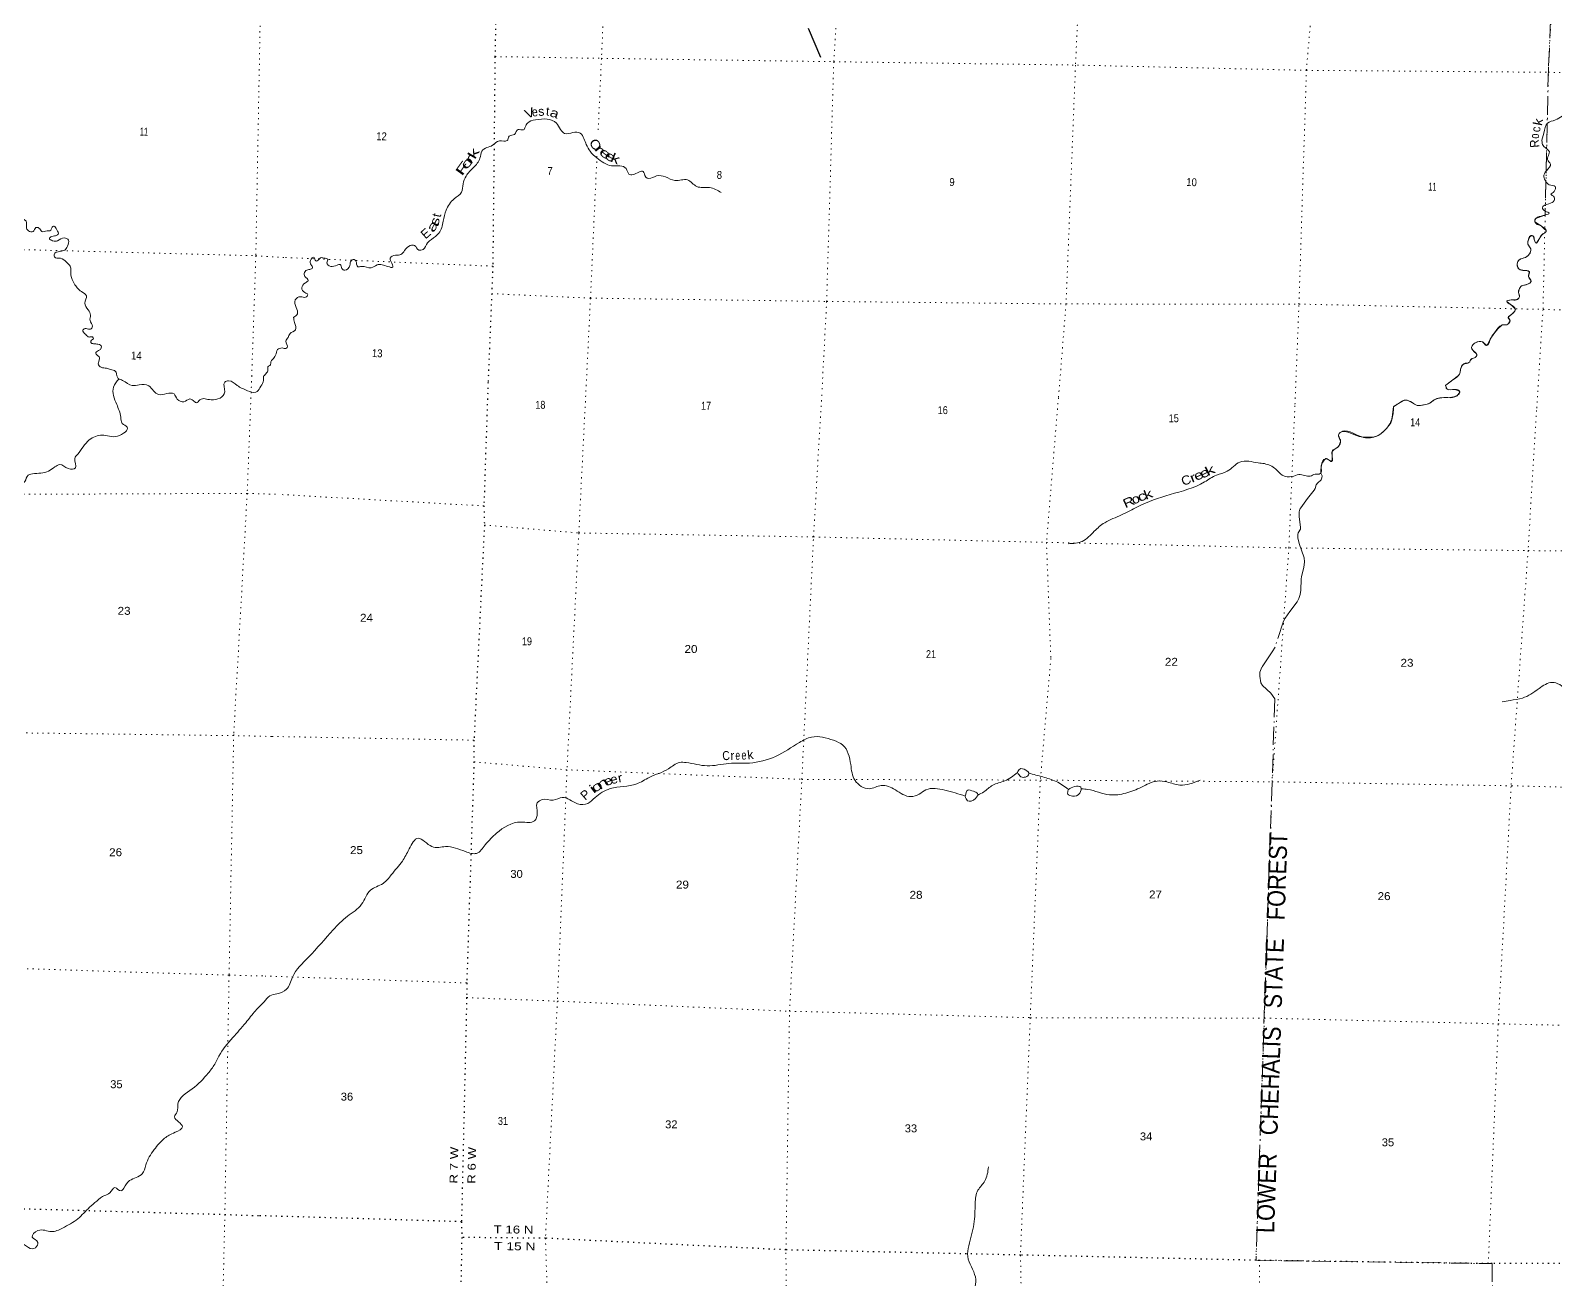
# Model space of a CAD drawing. Header units: feet. Extents: x -757852 to -501257, y -360805 to -170898.
# Drawn here: x -633352 to -599646, y -240407 to -212810 of the extents above; entities that cross this region are included whole.
import ezdxf
from ezdxf.enums import TextEntityAlignment as Align

# ---------------------------------------------------------------- set-up
doc = ezdxf.new("R2010")
doc.units = ezdxf.units.FT
doc.header["$LTSCALE"] = 80
doc.linetypes.add('DOT_DASHED', pattern=[7.7, 5, -1.2, 0.3, -1.2])
doc.linetypes.add('DOTTED', pattern=[1.5, 0.3, -1.2])
for name, color, linetype, lineweight in [('29', 7, 'Continuous', 25), ('39', 7, 'Continuous', 13), ('41', 7, 'Continuous', 13), ('44', 7, 'DOT_DASHED', 13), ('6', 7, 'DOTTED', 25), ('7', 7, 'DOTTED', 13)]:
    doc.layers.add(name, color=color, linetype=linetype, lineweight=lineweight)

msp = doc.modelspace()

# ---------------------------------------------------------------- linework, layer by layer
at = {"layer": '29'}
msp.add_lwpolyline([(-616166.31, -212757.86), (-615893.81, -213399.02)], dxfattribs=at)
at = {"layer": '39'}
for points in [[(-596239.96, -214421.76), (-596323.19, -214327.14), (-596384.75, -214216.86), (-596502.1, -214085.02), (-596625.18, -214019.47), (-596971.28, -213940.18), (-597142.22, -213935.81), (-597379.78, -213861.3), (-597534.11, -213837.23), (-597675.6, -213783.29), (-597757.58, -213684.57), (-597848.65, -213704.39), (-598096.8, -213885.29), (-598271.16, -214092.23), (-598465.68, -214222.15), (-598761, -214281.05), (-598978.01, -214424.5), (-599095.48, -214532.23), (-599204.29, -214537.5), (-599310.16, -214585.13), (-599378.7, -214667.94), (-599498.38, -214705.15), (-599649.38, -214785.86), (-599820.17, -214853.97), (-599902.33, -215075.35), (-599944.02, -215287.69), (-599905.87, -215369.19), (-599782.28, -215493.13), (-599813.28, -215603.07), (-599822.83, -215661.21), (-599756.94, -215759.53), (-599847.35, -215910.23), (-599903.05, -216041.68), (-599861.34, -216141.39), (-599782.82, -216217.88), (-599655.04, -216257.38), (-599678.05, -216369.54), (-599746.07, -216432.22), (-599675.12, -216490.4), (-599675.08, -216566.91), (-599793.58, -216636.36), (-599936.74, -216725.32), (-599876.26, -216799.34), (-599782.93, -216848.02), (-599874.66, -216885.28)], [(-618083.8, -216391.18), (-618344.5, -216277.82), (-618625.69, -216256.56), (-618829.25, -216112.45), (-619109.26, -216123.43), (-619316.49, -216043.65), (-619515.22, -216024.49), (-619689.67, -216078.42), (-619755.31, -216048.56), (-619808.41, -215922.38), (-619903.45, -215940.09), (-620125.86, -215980.72), (-620187.21, -215862.39), (-620324.47, -215800.5), (-620507.53, -215797.85), (-620833.1, -215624.46), (-620982.26, -215477.71), (-621067.02, -215330.6), (-621121.93, -215196.32), (-621199.47, -215081.6), (-621364.06, -215065.32), (-621545.68, -215084.85), (-621636.07, -215000), (-621729.03, -214858.72), (-622191.92, -214782.48), (-622366.84, -214854.52), (-622417.44, -214943.83), (-622457.25, -215005.22), (-622575.7, -214994.15), (-622653, -215104.92), (-622768.72, -215144.24), (-622817.56, -215243.66), (-622988.71, -215247.34), (-623140.17, -215346.15), (-623266.25, -215397.29), (-623376.92, -215475), (-623417.21, -215633.02), (-623563.31, -215836.65), (-623725.15, -216025.79), (-623792.04, -216201.25), (-623828.93, -216383.51), (-623985.6, -216528.49), (-624167.14, -216779.54), (-624227.8, -217025.62), (-624325.08, -217286.87), (-624489.64, -217425.62), (-624574.06, -217499.96), (-624674.48, -217648.39), (-624771.37, -217660.01), (-624863.4, -217561.03), (-624958.03, -217562.64), (-625083.6, -217672.18), (-625164.41, -217762.73), (-625281.37, -217771.82), (-625399.82, -217839.26), (-625387.55, -217910.04), (-625344.61, -218039.98), (-625450.89, -218025.19), (-625691.49, -217990.87), (-625821.85, -218051.97), (-626032.39, -218022.44), (-626117.06, -218028.33), (-626142.28, -217991.45), (-626150.47, -217918.76), (-626217.55, -217866.72), (-626266.64, -217897.68), (-626293.47, -218001.68), (-626404.86, -218107.55), (-626468.33, -218071.71), (-626506.28, -217982.16), (-626575.02, -217994.5), (-626716.57, -218021.09), (-626803.03, -217940.36), (-626782.91, -217862.36), (-626866.81, -217838.08), (-626939.05, -217830.19), (-627017.34, -217900.67), (-627045.49, -217899.95), (-627079.77, -217824.59), (-627165.95, -217888.83), (-627150.33, -217985.86), (-627121.77, -218049), (-627142.66, -218078.66), (-627219.54, -218094.82), (-627293.5, -218153.33), (-627285.82, -218246.14), (-627211.42, -218326.55), (-627277.33, -218385.27), (-627356.7, -218498), (-627286.89, -218600.44), (-627225.63, -218644.28), (-627273.44, -218703.46), (-627383.84, -218692.59), (-627500.39, -218764.1), (-627478.54, -218931.76), (-627451.95, -219071.35), (-627538.48, -219149.67)], [(-634208.98, -216226.94), (-634148.07, -216331.53), (-634066.59, -216360.36), (-633934.04, -216302.35), (-633823.95, -216378.39), (-633737.89, -216636.69), (-633663.53, -216822.19), (-633611.5, -216952.64), (-633513.96, -216982), (-633449, -217024.37), (-633443.35, -217159.33), (-633399.52, -217233.19), (-633293.62, -217252.76), (-633234.46, -217164.18), (-633164.44, -217174.53), (-633100.66, -217253.06), (-632983.61, -217238.81), (-632904.78, -217225.3), (-632880.86, -217169.76), (-632829.41, -217133.23), (-632769.72, -217213.65), (-632738.6, -217307.21), (-632771.64, -217334.28), (-632881.12, -217362.87), (-632934.7, -217403.35), (-632861.98, -217454.02), (-632751.41, -217453.63), (-632606.68, -217392), (-632513.75, -217439.31), (-632534.2, -217573.42), (-632595.44, -217663.94), (-632698.76, -217688.71), (-632829.82, -217762.85), (-632823.43, -217813.35), (-632689.68, -217841.89), (-632555.89, -217930.77), (-632476.31, -218017.87), (-632456.69, -218217.67), (-632384.27, -218401.09), (-632227.19, -218577.24), (-632117.62, -218669.35), (-632149.16, -218835.28), (-632077.57, -218982.47), (-632025.01, -219096.84), (-632035.03, -219219.22), (-631984.87, -219345.59), (-632025.12, -219408.64), (-632123.18, -219395.36), (-632192.56, -219427.28), (-632131.52, -219527.85), (-632056.92, -219582.6), (-631982.49, -219581.03), (-631959.64, -219620), (-632006.87, -219650.63), (-632016.67, -219704.62), (-631959.22, -219730.65), (-631863.04, -219739.85), (-631801.38, -219759.98), (-631794.02, -219842.69), (-631847.6, -219883.18), (-631909.87, -219943.49), (-631878.92, -219980.72), (-631824.47, -220036.82), (-631852.29, -220150.57), (-631849.85, -220198.92), (-631759.38, -220260.23), (-631647.39, -220278), (-631555.88, -220307.15), (-631496.1, -220323.2), (-631461.07, -220358.55)], [(-599874.91, -216885.38), (-599915.1, -216901.02), (-600079.65, -216961.25), (-600099.67, -217035.22), (-599951.37, -217137.66), (-599851.6, -217248.92), (-599944.02, -217321.05), (-600008.95, -217420.05), (-600075.58, -217506.93), (-600112.19, -217443.59), (-600136.1, -217356.41), (-600196.23, -217346.82), (-600251.26, -217452.12), (-600257.09, -217522.44), (-600191.72, -217640.87), (-600224.78, -217752.77), (-600309.1, -217823.09), (-600445.29, -217875.99), (-600486.96, -217931.3), (-600446.65, -218085.33), (-600340.74, -218114.2), (-600234.57, -218133.02), (-600239.53, -218247.65), (-600188.13, -218361.7), (-600266.05, -218418.09), (-600414.26, -218468.67), (-600461.71, -218592.28), (-600446.61, -218709.43), (-600508.29, -218760.2), (-600629.11, -218763.16), (-600722.55, -218797.01), (-600641.75, -218863.5), (-600539.4, -218952.68), (-600611.09, -219079.7), (-600689.22, -219144.14), (-600651.02, -219223.63), (-600703.31, -219300.81), (-600832.59, -219319.66), (-600973.07, -219461.03), (-601073.43, -219607.45), (-601162.04, -219766.24), (-601262.74, -219691.2), (-601401.86, -219701.74), (-601501.14, -219805.91), (-601466.9, -219883.29), (-601386.62, -219969.89), (-601416.38, -220031.54), (-601499.72, -220063.64), (-601558.2, -220146.7), (-601679.85, -220181.85), (-601742.87, -220284.93), (-601772.33, -220413.03), (-601893.72, -220516.63), (-602076.33, -220652.9)], [(-627538.48, -219149.67), (-627517.14, -219258.93), (-627495.24, -219424.57), (-627616.07, -219506.05), (-627658.47, -219589.52), (-627706.84, -219670.83), (-627676.28, -219812.53), (-627747.34, -219836.89), (-627784.6, -219820.23)], [(-627784.6, -219820.23), (-627892.96, -219860.24), (-627935.17, -219983.57), (-628002.5, -220075.9), (-628038.4, -220129.04), (-628050.73, -220199.04), (-628104.32, -220239.52), (-628105.25, -220330.01), (-628134.87, -220375.31), (-628198.83, -220448.87)], [(-628198.83, -220448.87), (-628212.13, -220575.05), (-628281.01, -220703.34), (-628370.94, -220800.7), (-628552.92, -220768.04), (-628784.34, -220653.17), (-628971.89, -220549.92), (-629059.44, -220578.97), (-629058.99, -220796.23), (-629358.88, -220970.56), (-629608.44, -220971.7), (-629687.06, -221033.26), (-629757.73, -220982.46), (-629829.1, -220951.75), (-629963.99, -221011.3), (-630106.87, -220953.9), (-630179.37, -220840.68), (-630523.89, -220852.5), (-630738.64, -220663.8), (-630950.98, -220636.1), (-631102.48, -220652.81), (-631317.96, -220542.53), (-631410.95, -220496.97), (-631461.07, -220358.55)], [(-631400.79, -220510.75), (-631516.24, -220688.32), (-631447.12, -221070.95), (-631358.34, -221351.7), (-631322.92, -221489.74), (-631213.12, -221572.11), (-631425.35, -221771.71), (-631768.67, -221749.38), (-632052.11, -221855.92), (-632308.68, -222172.61), (-632372.35, -222266.88), (-632359.56, -222476.53), (-632517.03, -222491.02), (-632705, -222399.82), (-632815.57, -222454.2), (-632953.6, -222545.82), (-633309.92, -222607.51), (-633428.52, -222661.61), (-633497.55, -222793.91), (-633562.88, -222763.41), (-633596.71, -222637.49), (-633710.81, -222677.67), (-633754.36, -222887.31), (-633785.67, -223149.69), (-633904.11, -223141.44), (-633983.34, -223162.75), (-633952.32, -223369.02), (-633840.29, -223445.44), (-633914.88, -223621.79), (-633905.91, -223710.61), (-634031.68, -223969.62), (-634194.88, -224090.51), (-634364.55, -224108.58), (-634401.27, -224238.02), (-634308.92, -224301.66), (-634294.84, -224416.81), (-634418.06, -224430.51), (-634473.61, -224637.72), (-634378.04, -224781.94), (-634439.37, -224924.57), (-634522.67, -225062.39), (-634542.02, -225097.91), (-634660.07, -225135.93), (-634663.82, -225300.73), (-634622.23, -225434.98), (-634749.03, -225378.15), (-634868.13, -225446.3), (-634894.25, -225733.01), (-634984.86, -225792.12), (-635290.08, -225658.52), (-635590.2, -225724.23), (-635497.3, -225944.79), (-635552.48, -226256.6), (-635826.69, -226502.26), (-635925.16, -226613.39), (-635939.46, -226677.25), (-635907.29, -226793.05), (-635908.52, -226885.53), (-635998.82, -226878.28), (-636125.74, -226652.49), (-636215.54, -226745.83), (-636155.35, -226981.31), (-636052.25, -227025.22), (-636064.39, -227199.78), (-636198.44, -227235.22), (-636283.33, -227360.92), (-636313.61, -227478.51), (-636465.03, -227607.87), (-636379.59, -227639.08), (-636287.63, -227656.45), (-636356.63, -227730.42), (-636384.47, -227836.03), (-636302.69, -227971.71), (-636246.41, -227973.72), (-636183.63, -227847.23), (-636082.54, -227891.07), (-636126.85, -228237.47), (-636239.16, -228456.72), (-636483.07, -228526.45), (-636827.79, -228658.96), (-636986.89, -228777.99), (-637062.99, -229054.86), (-637049.28, -229238.39), (-636811.4, -229168.44), (-636746.26, -229031.98), (-636714.65, -228876.22), (-636592.4, -228890.64), (-636504.48, -229080.85), (-636598.43, -229178.06), (-636683.53, -229309.79), (-636723.95, -229487.36)], [(-602076.33, -220652.9), (-602050.04, -220726.04), (-601867.29, -220740.77), (-601767.72, -220781.56), (-601822.55, -220878.81), (-602028.92, -220921.87), (-602200.12, -220927.57), (-602325.99, -220970.66), (-602426.55, -221046.61), (-602548.15, -221079.74), (-602705.48, -221093.85), (-602814.58, -221032.68), (-602962, -220974.56), (-603082.16, -221029.88), (-603119.38, -221051.94), (-603174.82, -221088.03), (-603226.66, -221122.6)], [(-603226.66, -221122.6), (-603266.49, -221411.74), (-603352.56, -221567.13), (-603624.3, -221781.69), (-603927.75, -221788.43), (-604404.33, -221690.99), (-604441.34, -221746.14), (-604397.86, -221882.57), (-604435.92, -221991.96), (-604581.04, -222113.67), (-604581.06, -222228.43), (-604586.47, -222324.88), (-604731.54, -222273.45), (-604819.1, -222417.33), (-604834.67, -222589.39)], [(-604834.67, -222589.39), (-604845.64, -222599.61), (-604958.88, -222615.74), (-605068.96, -222656.15), (-605317.22, -222621.22), (-605465.68, -222666.31), (-605683.8, -222632.44), (-605831.99, -222498.36), (-606081.37, -222380.84), (-606215.51, -222362.02), (-606623.37, -222345.61), (-606902.17, -222549.18), (-607138.53, -222633.45), (-607403.43, -222785.17), (-608165.76, -223064.29), (-608881.45, -223332.97), (-609235.89, -223513.74), (-609610.15, -223685.76), (-609840.15, -223874.94), (-610105.52, -224097.11), (-610411.15, -224148.74)], [(-596580.45, -227533.13), (-596874.65, -227815.48), (-597002.39, -228129.08), (-597201.97, -228311.28), (-597372.5, -228583.1), (-597564.75, -228785.7), (-597930, -228873.48), (-598148.06, -228666.46), (-598564.73, -228386.01), (-598878.82, -227992.39), (-599396.48, -227380.2), (-599720.59, -227213.74), (-600009.03, -227348.52), (-600378.68, -227560.97), (-600648.07, -227611.86), (-600826.26, -227643.82)], [(-612692.03, -229725.72), (-613142.12, -229592.96), (-613562.54, -229590.2), (-613710.62, -229681.62), (-613895.69, -229737.5), (-614236.51, -229588.57), (-614546.95, -229491.04), (-614813.03, -229562.18), (-615128.46, -229377.91), (-615222.78, -229028.29), (-615396.8, -228599.36), (-615602.32, -228493.45), (-616086.72, -228422), (-616354.5, -228541.4), (-616882.42, -228848.93), (-617461.02, -228995.61), (-617916.09, -229005.73), (-618396.77, -229057.22), (-618858.99, -228984.53), (-619005.89, -228985.39), (-619248.12, -229121.8), (-619675.41, -229314.09), (-619954.09, -229457.27), (-620541.24, -229561.37), (-620874.15, -229759), (-621033.56, -229886.26), (-621261.27, -229896.34), (-621598.29, -229753.58), (-621801.65, -229814.86), (-622042.65, -229802.33), (-622149.91, -229877.06), (-622150.02, -230108.59), (-622212.16, -230273.5), (-622504.82, -230299.41), (-623048.71, -230545.97), (-623299.27, -230804.9), (-623492.96, -230991.34), (-623737.06, -230952.53), (-624175.82, -230842.42), (-624479.62, -230841.76), (-624782.92, -230655.9), (-624982.47, -230894.49), (-625132.84, -231165), (-625376.78, -231464.43), (-625558.62, -231657.33), (-625837.45, -231804.52), (-626033.51, -232115.71), (-626346.66, -232380.48), (-626663.09, -232681.37), (-627205.37, -233282.33), (-627563.21, -233730.75), (-627693.28, -233995.94), (-627903.94, -234093.2), (-628058.58, -234142.1), (-628190.3, -234275.77)], [(-611537, -229206.68), (-611487.95, -229127.87), (-611354.02, -229152.73), (-611284.37, -229231.7), (-611361.41, -229305.48), (-611459.74, -229297.99), (-611538.51, -229207.65)], [(-611537, -229206.68), (-611819.04, -229387.99), (-612084.1, -229487.35), (-612282.33, -229631.35), (-612412.19, -229702)], [(-610413.31, -229578.52), (-610682.73, -229401.91), (-610979.03, -229302.87), (-611285.95, -229219.56)], [(-610413.35, -229578.95), (-610274.25, -229514.98), (-610137.96, -229529.85), (-610162.73, -229661.86), (-610322.02, -229728.72), (-610422.95, -229680.86), (-610413.31, -229578.52)], [(-607502.86, -229377.22), (-607949.21, -229482.27), (-608236.52, -229413.74), (-608449.11, -229394.16), (-608795.83, -229526.88), (-609144.63, -229661.55), (-609502.02, -229697.25), (-609984.71, -229577.54), (-610116.23, -229564.75)], [(-612691.15, -229727.57), (-612635.15, -229594.74), (-612511.27, -229619.25), (-612420.39, -229666.75), (-612466.7, -229781.88), (-612643.37, -229828), (-612692.08, -229725.61)], [(-639949.95, -241743.82), (-639821.94, -241656.54), (-639588.63, -241602.52), (-639342.06, -241629.43), (-639104.05, -241728.45), (-638888.34, -241659.72), (-638554.23, -241657.58), (-638272.99, -241498.67), (-638202.8, -241102.91), (-638133.96, -240918.3), (-637899.97, -240729.54), (-637644.67, -240622), (-636999.29, -240580.69), (-636554.01, -240564.42), (-636417.55, -240287.69), (-636243.59, -240261.73), (-635914.28, -240166.89), (-635918.48, -240114.44), (-635950.42, -239934.28), (-635818.7, -239850.48), (-635700.4, -239862.75), (-635706.87, -240047.58), (-635689.02, -240112.58), (-635546.14, -240169.98), (-635451.47, -240167.33), (-635478.96, -240262.9), (-635470.74, -240315.49), (-635339.32, -240412.71), (-635234.91, -240476.78), (-635093.8, -240469.76), (-634878.19, -240461.37), (-634616.33, -240396.3), (-634204.54, -240417.05), (-633996.47, -240394.31), (-633873.37, -240211.65), (-633759.55, -240006.52), (-633672.52, -239762.22), (-633562.46, -239607.25), (-633394.79, -239703.76), (-633241.91, -239705.2), (-633189.46, -239586.39), (-633312.28, -239473.38), (-633188.43, -239326.95), (-632889.4, -239349.7), (-632645.2, -239271.93), (-632305.93, -239064.81), (-632047.58, -238812.55), (-631887.77, -238673.44), (-631716.53, -238552.83), (-631597.64, -238490.7), (-631487.05, -238377.99), (-631348.68, -238449.31), (-631288.15, -238387.11), (-631161.66, -238222.67), (-630880.63, -238069.78), (-630803.47, -237877.43), (-630618.55, -237538.07), (-630388.4, -237286.81), (-630156.38, -237154.3), (-629991.1, -237031.48), (-630077.96, -236925.79), (-630166.54, -236811.99), (-630112.5, -236705.31), (-630092.11, -236525.01), (-629778.77, -236196.27), (-629424.46, -235846.87), (-629280.84, -235652.87), (-629185.87, -235469.19), (-628881.92, -235063.69), (-628594.7, -234734.01), (-628378.14, -234468.2), (-628190.3, -234275.77)], [(-612179.95, -237919.69), (-612259.33, -238230.96), (-612411.38, -238434.98), (-612471.82, -238722.76), (-612500.1, -239182.8), (-612615.49, -239659.91), (-612636.05, -239900.78), (-612468.84, -240351.62), (-612539.98, -240771.9), (-612717.33, -241065.63), (-613021.71, -241652.83), (-613417.75, -242214.66), (-613428.45, -242518.29), (-613414.11, -242796.63), (-613357.4, -243128.81), (-613417.13, -243396.49), (-613430.86, -243671.83), (-613711.23, -244034.39), (-613847.89, -244315.46), (-613971.99, -244754), (-614024.88, -245056.15), (-614002.55, -245393.15), (-614075.82, -245702.63), (-614151.58, -246082.48), (-614119.22, -246534.6), (-614090.6, -246807.41), (-614176.25, -247354.02), (-614306.89, -247921.18), (-614330.03, -248178.07), (-614339.24, -248439.47), (-614416.72, -248811.21), (-614449.42, -249168.42), (-614521.42, -249441.71), (-614614.69, -249975.96), (-614664.74, -250368.8), (-614586.21, -250709.81), (-614497.27, -250926.36), (-614327.31, -250956.52), (-614041.13, -250886.08), (-613890.27, -250887.38), (-613687.2, -250860.25)]]:
    msp.add_spline(points, degree=3, dxfattribs=at)
at = {"layer": '44'}
for points in [[(-595941.94, -203034.01), (-598072.79, -202993.45), (-598032.93, -201631.45), (-599377.5, -201604.21), (-599401.32, -202951.33), (-599551.01, -208272.51), (-599803.63, -213654.5), (-599874.58, -216884.84)], [(-600650.42, -219221.33), (-600653.13, -219207.61), (-600690.68, -219157.75), (-600684.93, -219137.96), (-600618.85, -219087.8), (-600547.31, -219009.26), (-600533.25, -218984.11), (-600535.92, -218956.77), (-600610.53, -218889.68), (-600717.46, -218803.97), (-600723.91, -218792.13), (-600719.39, -218785.33), (-600696.46, -218776.29), (-600614.48, -218760.83), (-600531.31, -218764.35), (-600497.89, -218756.37), (-600497.89, -218756.37), (-600457.81, -218726.74), (-600442.31, -218696.71), (-600444.36, -218667.17), (-600459.06, -218622.72), (-600462.17, -218595.73), (-600441.47, -218508.45), (-600411.42, -218465.92), (-600394.75, -218453.5), (-600369.89, -218442.93), (-600297.62, -218429.66), (-600265.91, -218418.01), (-600208.1, -218383.56), (-600190.23, -218364.82), (-600184.75, -218354.31), (-600184.23, -218340.96), (-600188.37, -218328.86), (-600234.72, -218261.8), (-600240.06, -218238.28), (-600221.29, -218165.15), (-600224.01, -218144.23), (-600230.29, -218136.18), (-600241.19, -218129.29), (-600269.96, -218120.41), (-600332.8, -218115.71), (-600403.48, -218101.43), (-600452.54, -218081.82), (-600469.39, -218066.54), (-600482.13, -218046.36), (-600493.81, -218006.55), (-600494.33, -217962.22), (-600480.06, -217916.26), (-600449.6, -217879.27), (-600411.94, -217858.3), (-600309.89, -217823.56), (-600252.47, -217782.77), (-600220.28, -217746.62), (-600209.84, -217729.27), (-600196.64, -217694.64), (-600191.54, -217662.25), (-600193.71, -217630.39), (-600202.59, -217611.17), (-600254.55, -217533.78), (-600258.16, -217504.31), (-600256.35, -217476.55), (-600237.91, -217414.6), (-600208.82, -217362.97), (-600208.82, -217362.97), (-600187, -217340.54), (-600161.86, -217339.64), (-600141.21, -217349.94), (-600130.14, -217370.45), (-600118.55, -217426.86), (-600086.65, -217502.07), (-600074.57, -217506.4), (-600059.94, -217493.98), (-600042.23, -217470.74), (-599947.3, -217325.7), (-599924.62, -217303.7), (-599857.63, -217263.75), (-599851.53, -217252.17), (-599853.16, -217242.19), (-599862.81, -217223.57), (-599886.17, -217196.49), (-599963.08, -217127.59), (-599996.52, -217104.33), (-600039.59, -217079.03), (-600087.12, -217047), (-600100.68, -217034.07), (-600104.28, -217027.77), (-600106.48, -217018.86), (-600106.62, -217007.21), (-600100.12, -216983.24), (-600092.02, -216970.51), (-600083.68, -216963.27), (-600023.58, -216940.24), (-599938.99, -216910.07), (-599874.58, -216884.84)], [(-603216.03, -221115.51), (-603032.75, -221000.72), (-602988.7, -220980.33), (-602949.29, -220974.38), (-602924.96, -220978.68), (-602880.25, -220997.45), (-602719.89, -221089.02), (-602680.62, -221098.05), (-602643.89, -221097.63), (-602486.16, -221066.13), (-602412.78, -221039.55), (-602329.54, -220972.51), (-602248.53, -220938.68), (-602174.66, -220924.84), (-601984.75, -220917.35), (-601894.1, -220901.2), (-601819.56, -220877.55), (-601775.26, -220838.42), (-601775.26, -220838.42), (-601760.51, -220808.62), (-601759.76, -220794.05), (-601784.27, -220771.31), (-601874.53, -220739.16), (-601909.11, -220738.59), (-602013.31, -220751.41), (-602043.89, -220737.3), (-602075.48, -220655.26), (-602072.28, -220649.88), (-601792.47, -220433.48), (-601767.09, -220406.55), (-601758.21, -220388.19), (-601748.8, -220306.13), (-601739.31, -220276.56), (-601699.02, -220204.58), (-601669.28, -220173.43), (-601639.67, -220163.76), (-601577.52, -220156.01), (-601550.21, -220139.28), (-601524.51, -220097.34), (-601524.51, -220097.34), (-601505.52, -220069.02), (-601487.5, -220056.67), (-601435.51, -220043.19), (-601420.75, -220035.18), (-601408.59, -220023.66), (-601386.75, -219987.94), (-601386.05, -219971.71), (-601394.28, -219956.03), (-601452.79, -219900.36), (-601486.34, -219853.37), (-601501.4, -219812.88), (-601497.47, -219791.27), (-601482.73, -219765.98), (-601442.37, -219728.6), (-601376.66, -219690.36), (-601323.17, -219684.22), (-601266.95, -219690.58), (-601246.24, -219699.02), (-601192.22, -219760.69), (-601170.47, -219772.36), (-601145.41, -219741.33), (-601087.95, -219631.57), (-601010.69, -219513.96), (-600921.22, -219399.72), (-600839.09, -219324.96), (-600827.73, -219316.27), (-600809.29, -219310.25), (-600742.39, -219314.11), (-600719.25, -219310.09), (-600702.62, -219300.23), (-600684.49, -219282.51), (-600660.59, -219246.8), (-600650.42, -219221.33)], [(-604834.76, -222589.5), (-604823.65, -222570.99), (-604819.66, -222556.9), (-604818.59, -222541.52), (-604824.35, -222464.32), (-604822.51, -222430.38), (-604809.19, -222391.8), (-604787.7, -222349.67), (-604758.45, -222306.15), (-604731.29, -222273.18), (-604719.98, -222267.11), (-604706.93, -222268.3), (-604694.68, -222273.2), (-604645.73, -222306.96), (-604613.94, -222329.8), (-604600.26, -222335.81), (-604593.85, -222335.85), (-604589.58, -222332.99), (-604586.77, -222326.5), (-604582.09, -222274.86), (-604580.94, -222223.15), (-604581.98, -222146.08), (-604581.04, -222113.66), (-604574.5, -222092.62), (-604557.16, -222073.47), (-604534.35, -222059.73), (-604487.93, -222036.26), (-604463, -222020.87), (-604449.91, -222010.08), (-604439.67, -221997.53), (-604429.12, -221979.32), (-604418.81, -221957.55), (-604409.58, -221933.48), (-604403.07, -221911.18), (-604399.55, -221894.12), (-604397.55, -221876.8), (-604398.39, -221866.48), (-604401.54, -221854.26), (-604409.22, -221836.57), (-604430.3, -221797.87), (-604439.51, -221775.78), (-604442.44, -221754.18), (-604436.17, -221728.98), (-604429.38, -221714.94), (-604416.43, -221699.05), (-604408.2, -221693.05), (-604387.19, -221683.71), (-604367.6, -221677.57), (-604344.87, -221673.1), (-604321.33, -221671.24), (-604295.11, -221672.13), (-604264.84, -221676.52), (-604234.04, -221684.04), (-604192.22, -221698.35), (-604140.52, -221719.22), (-604046.32, -221759.2), (-604005.65, -221773.5), (-603986.15, -221778.87), (-603960.91, -221784.21), (-603939.6, -221787.45), (-603805.29, -221797.47), (-603751.34, -221798.92), (-603720.67, -221798.06), (-603675.11, -221793.27), (-603630.35, -221783.47), (-603595.13, -221770.94), (-603568.23, -221759.56), (-603530.5, -221738.32), (-603500.05, -221717.61), (-603463.37, -221687.58), (-603431.03, -221656.72), (-603383.18, -221604.19), (-603328.04, -221536.22), (-603302.72, -221500.91), (-603287.47, -221474.95), (-603270.59, -221432.14), (-603258.32, -221352.41), (-603227.33, -221127.44)], [(-604834.76, -222589.5), (-604806.33, -222651.05), (-604810.93, -222692.49), (-604826.08, -222735.92), (-604902.97, -222809.88), (-604936.29, -222848.57), (-604960.49, -222927.28), (-604980.24, -222966.21), (-605125.68, -223150.51), (-605275.7, -223355.44), (-605296.04, -223388.58), (-605310.22, -223442.91), (-605308.58, -223556.82), (-605286.96, -223725.55), (-605282.6, -223792.8), (-605284.46, -223827.84), (-605333.22, -223910.2), (-605344.52, -223947.25), (-605340.12, -224020.69), (-605311.23, -224142.23), (-605203.39, -224460.61), (-605195.17, -224552.44), (-605208.55, -224673.06), (-605259.71, -224870.8), (-605266.5, -224932.26), (-605274.31, -225177.34), (-605287.21, -225268.34), (-605317.12, -225360.41), (-605358.49, -225432.73), (-605520.51, -225650.87), (-605618.52, -225797.78), (-605656.29, -225861.39), (-605844.01, -226437.71), (-605905.55, -226541.38), (-606133.63, -226876.84), (-606179.93, -226990.17), (-606182.82, -227076.61), (-606156.92, -227220.36), (-606125.63, -227285.97), (-605937.13, -227451.17), (-605848.57, -227578.8)], [(-605848.57, -227578.8), (-605848.57, -227578.8), (-606265.55, -239983.38), (-601048.75, -240056.72), (-600950.22, -246157.3), (-608788.65, -245854.62), (-608872.8, -247192.69), (-606194.55, -247344.58), (-606327.17, -251174.14), (-605010.65, -251226.42)]]:
    msp.add_lwpolyline(points, dxfattribs=at)
at = {"layer": '6'}
msp.add_line((-623825.99, -239131.43), (-628312.35, -238996.7), dxfattribs=at)
for points in [[(-622953.76, -208101.27), (-623104.25, -209883.16), (-623072.86, -212652.16), (-623085.73, -213386.66), (-623134.45, -218017.85), (-623158.13, -218625.25), (-623239.37, -220584.67)], [(-623239.37, -220584.67), (-623331.16, -223314.31), (-623319.91, -223737.5), (-623549.73, -228490.83), (-623550.52, -228969.97), (-623710.52, -233854.63), (-623711.88, -234178.72), (-623825.99, -239131.43), (-623820.09, -239477.93), (-623925.35, -245264.46), (-624078.06, -250570.15), (-624268.89, -255879.46), (-624315.41, -257072.23), (-624382.12, -261143.32), (-624492.99, -266339.15)], [(-647468.97, -238590.46), (-644819.23, -238629.78), (-639611.81, -238640.84), (-634341.82, -238819.08), (-629056.78, -238969.7), (-628312.35, -238996.7)], [(-596908.79, -240054.84), (-601048.75, -240056.72), (-601133.5, -240057.06), (-606190.81, -239984.43), (-606265.55, -239983.38), (-611467.9, -239867.51), (-616654.9, -239752.92), (-621969.7, -239496.92), (-623820.09, -239477.93)]]:
    msp.add_lwpolyline(points, dxfattribs=at)
at = {"layer": '7'}
for p, q in [((-623134.45, -218017.85), (-627729.77, -217825.25)), ((-623331.16, -223314.31), (-627873.81, -223060.18)), ((-623549.73, -228490.83), (-628020.98, -228408.38)), ((-623710.52, -233854.63), (-628166.66, -233702.37))]:
    msp.add_line(p, q, dxfattribs=at)
for points in [[(-628185.4, -208042.49), (-628273.25, -212467.15), (-628372.16, -217786.62), (-628461.55, -220441.41)], [(-620494.34, -208168.04), (-620732.22, -213424.56), (-620808.93, -215097.3)], [(-615243.05, -208207.4), (-615598.56, -213499.16), (-615754.97, -218796), (-615858.59, -220785.1)], [(-610007.9, -208248.35), (-610255.69, -213577.09), (-610463.87, -218852.48), (-610632.35, -220925.58)], [(-605404.26, -221064.9), (-605316.28, -218854.96), (-605151.17, -213689.2), (-604700.46, -208295.18)], [(-599538.07, -208348.37), (-599800.73, -213658.78), (-599922.11, -218972.45), (-600065.47, -221205.94)], [(-623085.73, -213386.66), (-620732.22, -213424.56), (-615598.56, -213499.16), (-610329.89, -213572.41), (-605151.17, -213689.2), (-599805.41, -213732.98), (-596223.09, -213788.82)], [(-620831.41, -215587.56), (-620975.21, -218723.22), (-621069.14, -220643.86)], [(-640489.35, -217499.75), (-639001.4, -217531.9), (-633748.67, -217646.16), (-628372.16, -217786.62), (-627729.77, -217825.25)], [(-623158.13, -218625.25), (-620975.21, -218723.22), (-615754.97, -218796), (-610463.87, -218852.48), (-605316.28, -218854.96), (-599922.11, -218972.45), (-596361.24, -219073.23)], [(-628461.55, -220441.41), (-628561.84, -223036.63), (-628860.88, -228364.32), (-628962.41, -233682.97), (-629056.78, -238969.7), (-629191.82, -244958.97), (-629364.56, -250284.49), (-629572.45, -255495.39), (-629583.54, -255983.5)], [(-621069.14, -220643.86), (-621233.54, -223911.79), (-621494.36, -229145.21), (-621706.65, -234257.53), (-621969.63, -239494.91), (-621785.98, -245362.1), (-621969.36, -249568.39)], [(-616787.41, -250342.11), (-616631.29, -245479.57), (-616654.9, -239752.92), (-616575.74, -234478.86), (-616302.74, -229356.6), (-616045.63, -224000.24), (-615858.59, -220785.1)], [(-610632.35, -220925.58), (-610897.04, -224119.51), (-610800.25, -226683.84), (-611034.33, -229387.49), (-611254.96, -234622.33), (-611471.85, -239865.36), (-611354.52, -245730.21), (-611560.98, -250041.3)], [(-606265.55, -239983.38), (-606081.08, -234637.5), (-605906.93, -229403.33), (-605539.31, -224242.14), (-605404.26, -221064.9)], [(-600065.47, -221205.94), (-600251.8, -224301.89), (-600628.53, -229513.1), (-600912.09, -234763.84), (-601130.78, -240057.05)], [(-655132.21, -222636.41), (-649766.46, -222723.53), (-644471.46, -222761.86), (-639166.68, -222808.59), (-633985.78, -223060.08), (-628561.84, -223036.63), (-627873.81, -223060.18)], [(-623319.91, -223737.5), (-621233.54, -223911.79), (-616045.63, -224000.24), (-610897.04, -224119.51), (-605517.2, -224242.92), (-600251.8, -224301.89), (-596500.49, -224337.01)], [(-628020.98, -228408.38), (-628861.8, -228390.44), (-634095.39, -228322.12), (-639300.29, -228124.08), (-644617.03, -228016.59), (-649915.91, -227974.09), (-655266.21, -227905.63)], [(-623550.52, -228969.97), (-621518.48, -229144.36), (-616302.74, -229356.6), (-611029.81, -229373.56), (-605906.93, -229410.49), (-600613.97, -229499.52), (-596640.02, -229598.02)], [(-650353.61, -233261.12), (-650008.41, -233264.91), (-644746.27, -233322.18), (-639423.54, -233373.57), (-634144.32, -233517.94), (-628962.41, -233682.97), (-628166.66, -233702.37)], [(-623711.88, -234178.72), (-621706.65, -234257.53), (-616575.74, -234478.86), (-611254.96, -234622.33), (-606076.31, -234632.73), (-600911.88, -234757.81), (-596773.83, -234853.31)], [(-606931.56, -266812.15), (-606931.14, -266778.29), (-606660.84, -261561.31), (-606508.15, -256370.38), (-606327.17, -251174.14), (-606146.72, -245996.53), (-606190.81, -239984.43)], [(-601048.75, -240056.72), (-600950.22, -246157.3), (-601057.18, -251377.09), (-601263.21, -256553.45), (-601462.5, -261696.43), (-601720.7, -266855.46), (-601730.76, -266949.62)]]:
    msp.add_lwpolyline(points, dxfattribs=at)

# ---------------------------------------------------------------- texts
at = {"layer": '41'}
for s, rotation, width, p in [('V', 21.236, 1.2, (-622384.08, -214764.19)), ('e', 7.511, 0.9, (-622260.67, -214714.28)), ('a', 340.295, 1.3, (-621892.19, -214695.28)), ('k', 78.516, 1.15, (-599949.62, -214924.82)), ('c', 87.336, 0.9, (-599983.54, -215058.98)), ('C', 297.379, 1.25, (-621012.87, -215263.48)), ('r', 309.611, 2, (-620907.91, -215422.21)), ('R', 94.68, 0.95, (-600003.4, -215390.97)), ('o', 88.05, 0.75, (-600011.65, -215201.97)), ('F', 54.489, 1.95, (-623819.32, -216043.06)), ('o', 49.615, 1.85, (-623725.41, -215905.54)), ('r', 53.7, 1.9, (-623621.63, -215784.75)), ('k', 59.376, 1.7, (-623532.04, -215671.01)), ('e', 321.897, 1.75, (-620806.74, -215525.13)), ('e', 328.638, 1.55, (-620682.96, -215619.15)), ('k', 336.399, 1.45, (-620552.54, -215693.31)), ('a', 57.543, 1.65, (-624448.76, -217290.58)), ('s', 75.968, 1.25, (-624340.44, -217129.57))]:
    msp.add_text(s, height=200, rotation=rotation, dxfattribs=dict(at, width=width)).set_placement(p)
for s, rotation, p in [('s', 5.037, (-622122.98, -214699.75)), ('t', 354.913, (-621965.18, -214688.21)), ('t', 77.592, (-624288.22, -216949.96)), ('E', 41.607, (-624619.02, -217428.58))]:
    msp.add_text(s, height=200, rotation=rotation, dxfattribs=at).set_placement(p)
for s, rotation, width, p in [('k', 25.763, 1.55, (-607241.25, -222616.54)), ('C', 20.146, 1.1, (-607776.7, -222837.86)), ('r', 22.146, 1.4, (-607623.49, -222781.27)), ('e', 25.146, 1.35, (-607496.79, -222724.81)), ('e', 25.87, 1.35, (-607364.09, -222673.38)), ('R', 24.136, 1.3, (-609038.81, -223319.23)), ('o', 20.893, 1.2, (-608892.54, -223252.77)), ('c', 20.893, 1.4, (-608754.08, -223194.92)), ('k', 20.893, 1.4, (-608614.34, -223147.62)), ('C', 5.612, 0.85, (-617969.13, -228930.56)), ('e', 0.239, 0.7, (-617719.68, -228923.67)), ('e', 2.631, 0.75, (-617579.42, -228919.76)), ('i', 38.321, 1.6, (-620868.23, -229648.78)), ('o', 35.321, 1.65, (-620783.98, -229594.68)), ('n', 34.827, 1.75, (-620660.26, -229522.56)), ('e', 21.711, 1.25, (-620550.55, -229480.34)), ('e', 14.835, 1.05, (-620432.37, -229447.89)), ('r', 10.889, 1.1, (-620302.85, -229419.23))]:
    msp.add_text(s, height=200, rotation=rotation, dxfattribs=dict(at, width=width)).set_placement(p, align=Align.CENTER)
for s, rotation, p in [('r', 1.405, (-617836.41, -228928.12)), ('k', 6.366, (-617431.12, -228910.19)), ('P', 40.738, (-621025.05, -229770.62))]:
    msp.add_text(s, height=200, rotation=rotation, dxfattribs=at).set_placement(p, align=Align.CENTER)
at = {"layer": '44', "width": 0.9}
msp.add_text('LOWER   CHEHALIS   STATE   FOREST', height=399.3, rotation=88.075, dxfattribs=at).set_placement((-605864.91, -239386.57))
at = {"layer": '6'}
for s, rotation, width, p in [('R 7 W', 88.68, 1.25, (-623915.66, -238289.62)), ('R 6 W', 88.68, 1.25, (-623521.23, -238293.27)), ('T 16 N', 359.412, 1.25, (-623115.49, -239386.18)), ('T 15 N', 359.412, 1.3, (-623105.13, -239756.09))]:
    msp.add_text(s, height=175, rotation=rotation, dxfattribs=dict(at, width=width)).set_placement(p)
at = {"layer": '7'}
for s, rotation, width, p in [('11', 358.118, 0.65, (-630937.68, -215129.87)), ('12', 358.539, 0.9, (-625713.08, -215232.19)), ('7', 358.539, 0.9, (-621931.48, -216001.09)), ('8', 358.539, 0.9, (-618186.64, -216086.57)), ('9', 358.539, 0.9, (-613045.04, -216243.92)), ('10', 358.539, 0.9, (-607808.86, -216244.64)), ('11', 358.539, 0.65, (-602460.33, -216346.95)), ('14', 358.118, 0.9, (-631132.68, -220077.28)), ('13', 358.539, 0.9, (-625808.23, -220025.28))]:
    msp.add_text(s, height=175, rotation=rotation, dxfattribs=dict(at, width=width)).set_placement(p)
for s, width, p in [('18', 0.85, (-622193.2, -221168.02)), ('17', 0.85, (-618530.82, -221189.55)), ('16', 0.85, (-613299.25, -221285.66)), ('15', 0.85, (-608193.92, -221464.74)), ('14', 0.85, (-602857.09, -221552.4)), ('23', 1.1, (-631426.63, -225720.13)), ('24', 1.1, (-626069.13, -225873.23)), ('19', 0.85, (-622489.75, -226393.05)), ('20', 1.1, (-618897.09, -226563.47)), ('21', 0.85, (-613559.36, -226677.03)), ('22', 1.1, (-608279.72, -226846.42)), ('23', 1.1, (-603071.66, -226868.11)), ('26', 1.1, (-631613.84, -231054.51)), ('25', 1.1, (-626290.24, -231007.39)), ('30', 1.05, (-622745.46, -231533.12)), ('29', 1.1, (-619085.85, -231768.97)), ('28', 1.1, (-613922.52, -231995.12)), ('27', 1.1, (-608630.39, -231987.47)), ('26', 1.1, (-603578.1, -232024.29)), ('35', 1.05, (-631589.26, -236179.86)), ('36', 1.05, (-626494.19, -236454.21)), ('31', 0.85, (-623020.24, -236991.54)), ('32', 1.05, (-619324.82, -237067.18)), ('33', 1.05, (-614029.18, -237155.59)), ('34', 1.05, (-608831.84, -237333)), ('35', 1.05, (-603486.01, -237463.44))]:
    msp.add_text(s, height=175, dxfattribs=dict(at, width=width)).set_placement(p)

doc.saveas('drawing.dxf')
